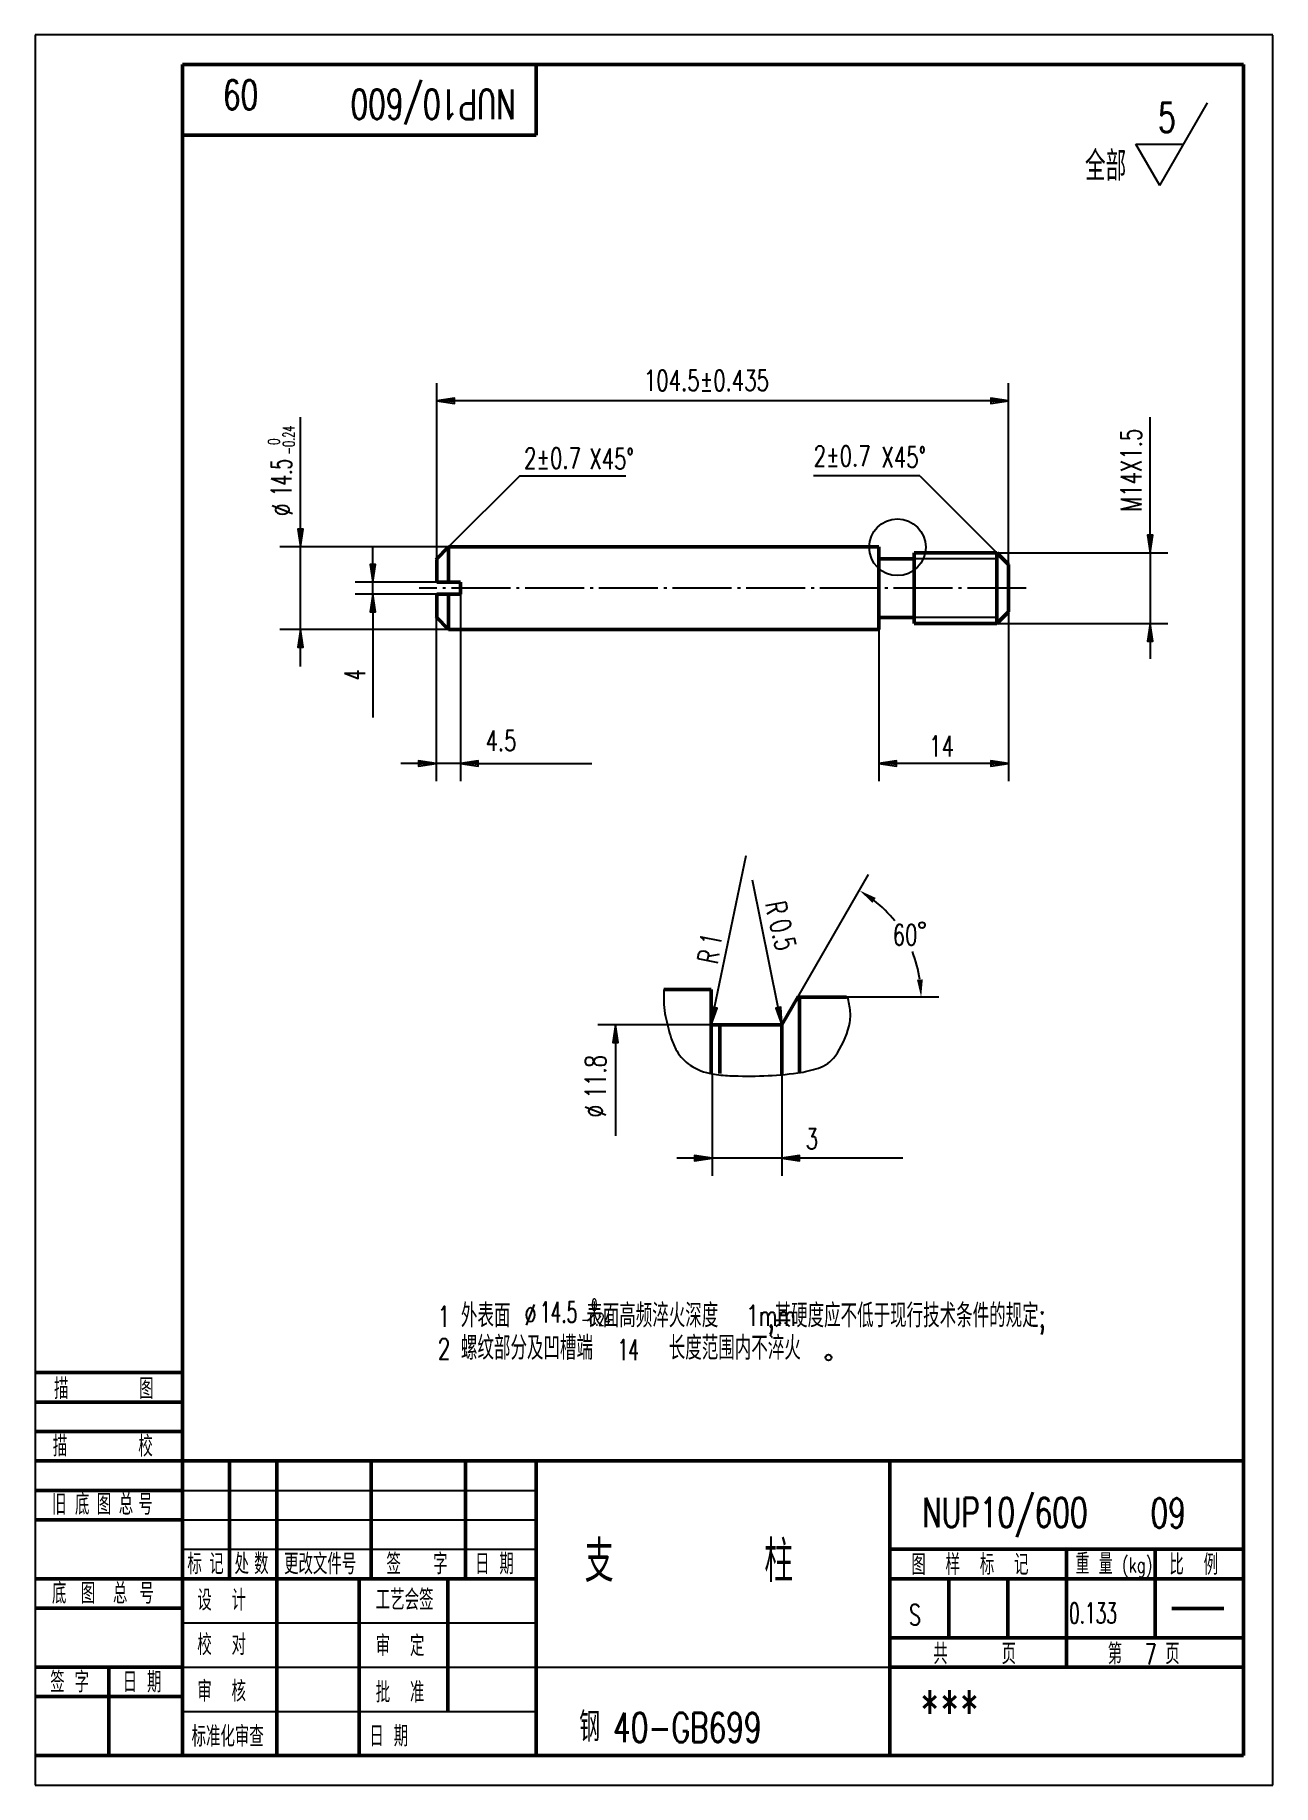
# Model space of a CAD drawing. Extents: x 0 to 210, y 0 to 297.
import ezdxf
from ezdxf.enums import TextEntityAlignment as Align

# ---------------------------------------------------------------- set-up
doc = ezdxf.new("R2010")
doc.units = 0
doc.header["$MEASUREMENT"] = 0
doc.linetypes.add('CENTER', pattern=[12.5, 10, -1, 0.5, -1])
doc.layers.get('0').update_dxf_attribs({"color": 6, "linetype": 'CONTINUOUS'})
doc.layers.get('DEFPOINTS').update_dxf_attribs({"linetype": 'CONTINUOUS'})
doc.layers.add('1', color=2, linetype='CONTINUOUS', lineweight=50)
for name, color, linetype in [('2', 6, 'CONTINUOUS'), ('3', 7, 'CENTER'), ('90', 7, 'CONTINUOUS')]:
    doc.layers.add(name, color=color, linetype=linetype)
doc.styles.add('HZ', font='SIMPLEX', dxfattribs={"width": 0.7, "bigfont": 'HZTXT'})
doc.dimstyles.get("Standard").update_dxf_attribs({"dimtxt": 0.18, "dimasz": 0.18, "dimexe": 0.18, "dimexo": 0.0625, "dimgap": 0.09, "dimtad": 0, "dimtih": 1, "dimtoh": 1, "dimdec": 4, "dimzin": 0, "dimdsep": 46, "dimtxsty": 'Standard', "dimcen": 0.09, "dimadec": 0, "dimazin": 0, "dimtfac": 1, "dimtdec": 4, "dimtofl": 0, "dimtmove": 0, "dimatfit": 3, "dimfxl": 0, "dimtolj": 1, "dimtzin": 0, "dimarcsym": 0})

# ---------------------------------------------------------------- blocks, each defined once
blk = doc.blocks.new('BLK', base_point=(1, 0))
for points in [[(0, 0), (1, 0), (0, 0.15), (0, -0.15), (1, 0)], [(0, 0.07), (0.5, 0), (0, -0.07)]]:
    blk.add_lwpolyline(points)
blk = doc.blocks.new('*D2')
at = {"color": 0, "linetype": 'ByBlock'}
for p, q in [((-92.91, 64.7), (-92.91, 94.64)), ((4.09, 63.82), (4.09, 94.64)), ((1.09, 91.64), (-89.91, 91.64))]:
    blk.add_line(p, q, dxfattribs=at)
at = {"layer": 'DEFPOINTS', "color": 0, "linetype": 'ByBlock'}
for p in [(-92.91, 91.64), (-92.91, 64.7), (4.09, 63.82)]:
    blk.add_point(p, dxfattribs=at)
at = {"color": 0, "linetype": 'ByBlock', "xscale": 3, "yscale": 3, "zscale": 3, "rotation": 180}
blk.add_blockref('BLK', (-92.91, 91.64), dxfattribs=at)
at = {"color": 0, "linetype": 'ByBlock', "xscale": 3, "yscale": 3, "zscale": 3}
blk.add_blockref('BLK', (4.09, 91.64), dxfattribs=at)
blk = doc.blocks.new('*D1')
at = {"color": 0, "linetype": 'ByBlock'}
for p, q in [((4.09, 55.82), (4.09, 27.09)), ((-17.91, 52.82), (-17.91, 27.09)), ((1.09, 30.09), (-14.91, 30.09))]:
    blk.add_line(p, q, dxfattribs=at)
at = {"layer": 'DEFPOINTS', "color": 0, "linetype": 'ByBlock'}
for p in [(4.09, 55.82), (-17.91, 52.82), (-17.91, 30.09)]:
    blk.add_point(p, dxfattribs=at)
at = {"color": 0, "linetype": 'ByBlock', "xscale": 3, "yscale": 3, "zscale": 3, "rotation": 180}
blk.add_blockref('BLK', (-17.91, 30.09), dxfattribs=at)
at = {"color": 0, "linetype": 'ByBlock', "xscale": 3, "yscale": 3, "zscale": 3}
blk.add_blockref('BLK', (4.09, 30.09), dxfattribs=at)
blk = doc.blocks.new('*D3')
at = {"color": 0, "linetype": 'ByBlock'}
blk.add_line((153.32, 133.69), (137.68, 133.69), dxfattribs=at)
for start, end in [(38.2203, 51.7797), (8.2203, 21.7797)]:
    blk.add_arc((129.39, 133.69), 20.93, start, end, dxfattribs=at)
for points in [[(142.06, 149.72), (142.62, 150.55), (139.86, 151.82)], [(149.61, 136.65), (150.6, 136.72), (150.32, 133.69)]]:
    blk.add_solid(points, dxfattribs=at)
at = {"layer": 'DEFPOINTS', "color": 0, "linetype": 'ByBlock'}
for p in [(141.41, 154.51), (129.39, 133.69), (129.39, 133.69), (137.68, 133.69)]:
    blk.add_point(p, dxfattribs=at)

msp = doc.modelspace()

# ---------------------------------------------------------------- linework, layer by layer
for p, q in [((70.15331, 210.11447), (41.54379, 210.11447)), ((70.15331, 196.11447), (41.54379, 196.11447))]:
    msp.add_line(p, q)
at = {"layer": '1'}
for p, q in [((25, 292), (25, 5)), ((205, 292), (25, 292)), ((85, 280), (85, 292)), ((205, 5), (205, 292)), ((25, 280), (85, 280)), ((70.15331, 210.11447), (68.03199, 207.99315)), ((68.15331, 204.11447), (68.15331, 207.99315)), ((70.15331, 210.11447), (143.15331, 210.11447)), ((70.15331, 204.11447), (70.15331, 210.11447)), ((143.15331, 210.11447), (143.15331, 196.11447)), ((149.15331, 208.11447), (143.15331, 208.11447)), ((149.15331, 209.11447), (149.15331, 197.11447)), ((163.15331, 209.11447), (149.15331, 209.11447)), ((163.15331, 209.11447), (165.15331, 207.11447)), ((163.15331, 209.11447), (163.15331, 209.11447)), ((163.15331, 197.11447), (163.15331, 209.11447)), ((165.15331, 199.11447), (165.15331, 207.11447)), ((72.15331, 204.11447), (68.15331, 204.11447)), ((68.15331, 198.23579), (68.15331, 202.11447)), ((72.15331, 202.11447), (68.15331, 202.11447)), ((70.15331, 196.11447), (70.15331, 202.11447)), ((72.15331, 202.11447), (72.15331, 204.11447)), ((163.15331, 197.11447), (165.15331, 199.11447)), ((70.15331, 196.11447), (68.03199, 198.23579)), ((143.15331, 196.11447), (70.15331, 196.11447)), ((149.15331, 198.11447), (143.15331, 198.11447)), ((163.15331, 197.11447), (149.15331, 197.11447)), ((106.68048, 134.99794), (114.68048, 134.99794)), ((114.68048, 134.99794), (114.68048, 120.72447)), ((126.68048, 128.99794), (129.46397, 133.81909)), ((129.3918, 133.69409), (137.68048, 133.69409)), ((129.68048, 133.69409), (129.68048, 120.9034)), ((114.68048, 128.99794), (126.68048, 128.99794)), ((116.18048, 128.99794), (116.18048, 120.72447)), ((126.68048, 128.99794), (126.68048, 120.5498)), ((0, 70), (25, 70)), ((0, 65), (25, 65)), ((0, 60), (25, 60)), ((0, 55), (25, 55)), ((25, 55), (205, 55)), ((33, 55), (33, 35)), ((41, 55), (41, 5)), ((57, 55), (57, 35)), ((73, 55), (73, 35)), ((85, 55), (85, 5)), ((145, 55), (145, 5)), ((0, 50), (25, 50)), ((0, 45), (25, 45)), ((145, 40), (205, 40)), ((175, 40), (175, 20)), ((190, 40), (190, 25)), ((0, 35), (25, 35)), ((25, 35), (85, 35)), ((55, 35), (55, 5)), ((70, 35), (70, 12.5)), ((145, 35), (205, 35)), ((155, 35), (155, 25)), ((165, 35), (165, 25)), ((0, 30), (25, 30)), ((192.82643, 29.93566), (201.63835, 29.93566)), ((145, 25), (205, 25)), ((0, 20), (25, 20)), ((12.5, 20), (12.5, 5)), ((145, 20), (205, 20)), ((0, 15), (25, 15)), ((0, 5), (205, 5))]:
    msp.add_line(p, q, dxfattribs=at)
at = {"layer": '2'}
for p, q in [((0, 297), (0, 0)), ((210, 297), (0, 297)), ((210, 0), (210, 297)), ((190.78964, 271.47208), (198.87254, 285.47208)), ((190.78964, 271.47208), (186.74818, 278.47208)), ((186.74818, 278.47208), (194.83109, 278.47208)), ((82.23206, 222.19323), (70.15331, 210.11447)), ((82.23206, 222.19323), (100.23206, 222.19323)), ((150.07455, 222.19323), (132.07455, 222.19323)), ((150.07455, 222.19323), (163.15331, 209.11447)), ((163.15331, 208.11447), (149.15331, 208.11447)), ((163.15331, 198.11447), (149.15331, 198.11447)), ((115.28639, 131.93612), (120.61254, 157.76362)), ((129.3918, 133.69409), (141.4102, 154.51057)), ((126.08392, 131.93803), (121.70172, 153.53522)), ((25, 50), (85, 50)), ((25, 45), (85, 45)), ((25, 40), (85, 40)), ((25, 27.5), (85, 27.5)), ((25, 20), (85, 20)), ((85, 20), (145, 20)), ((25, 12.5), (85, 12.5)), ((0, 0), (210, 0))]:
    msp.add_line(p, q, dxfattribs=at)
at = {"layer": '2', "linetype": 'ByBlock'}
for p, q in [((45.02779, 189.803), (45.02779, 232.12201)), ((189.18794, 212.11447), (189.18794, 232.12201)), ((57.32933, 202.11447), (57.32933, 210.11447)), ((163.15331, 209.11447), (192.18794, 209.11447)), ((189.18794, 209.11447), (189.18794, 191.11447)), ((68.15331, 204.11447), (54.32933, 204.11447)), ((68.15331, 202.11447), (54.32933, 202.11447)), ((72.15331, 202.11447), (72.15331, 170.38778)), ((57.32933, 199.11447), (57.32933, 181.16883)), ((68.03199, 198.23579), (68.03199, 170.38778)), ((163.15331, 197.11447), (192.18794, 197.11447)), ((72.15331, 173.38778), (62.03199, 173.38778)), ((75.15331, 173.38778), (94.45418, 173.38778)), ((114.68048, 128.99794), (95.4832, 128.99794)), ((98.4832, 125.99794), (98.4832, 110.16323)), ((114.87302, 120.68905), (114.87302, 103.37916)), ((126.68048, 120.5498), (126.68048, 103.37916)), ((147.20561, 106.37916), (108.87302, 106.37916))]:
    msp.add_line(p, q, dxfattribs=at)
at = {"layer": '2'}
msp.add_lwpolyline([(106.68048, 134.99794, 0.027307663), (106.69221, 132.43736, 0.034779249), (106.95041, 130.44255, 0.029438954), (107.93501, 126.69778, 0.049578104), (108.86358, 124.59045, 0.120796827), (111.16266, 122.14495, 0.101291509), (114.87302, 120.68905, 0.033673577), (117.86601, 120.37451, 0.017613208), (123.61489, 120.36206, 0.02655755), (129.39383, 120.86121, 0.042803947), (132.90609, 121.6644, 0.159538126), (135.70687, 123.69273, 0.096004068), (138.09628, 128.81885, 0.080664567), (138.30168, 131.26482, 0.05545568), (137.83072, 133.74037)], format="xyb", dxfattribs=at)
for centre, radius in [((146.29956, 210.05762), 4.80097), ((150.46316, 145.94305), 0.5), ((134.60304, 72.5426), 0.5)]:
    msp.add_circle(centre, radius, dxfattribs=at)
at = {"layer": '3'}
msp.add_line((168.15331, 203.11447), (65.15331, 203.11447), dxfattribs=at)

# ---------------------------------------------------------------- block references
at = {"layer": '2', "linetype": 'ByBlock', "xscale": 3, "yscale": 3, "zscale": 3}
for p, rotation in [((45.02779, 210.11447), 270), ((189.18794, 209.11447), 270), ((57.32933, 204.11447), 270), ((57.32933, 202.11447), 90), ((45.02779, 196.11447), 90), ((189.18794, 197.11447), 90), ((72.15331, 173.38778), 180), ((98.4832, 128.99794), 90), ((126.68048, 106.37916), 180)]:
    msp.add_blockref('BLK', p, dxfattribs=dict(at, rotation=rotation))
for p in [(68.03199, 173.38778), (114.87302, 106.37916)]:
    msp.add_blockref('BLK', p, dxfattribs=at)
at = {"layer": '2', "xscale": 3, "yscale": 3, "zscale": 3}
for p, rotation in [((114.68048, 128.99794), 258.3478034168009), ((126.68048, 128.99794), 281.4699304950794)]:
    msp.add_blockref('BLK', p, dxfattribs=dict(at, rotation=rotation))

# ---------------------------------------------------------------- texts
at = {"layer": '2', "style": 'HZ', "width": 0.7}
for s, height, rotation, p in [('09', 5, 180, (37.87525, 289.35319)), ('R ', 3.5, 280, (123.82215, 149.63513)), ('R', 3.5, 79, (115.7635, 139.17544))]:
    msp.add_text(s, height=height, rotation=rotation, dxfattribs=at).set_placement(p)
at = {"layer": '2', "style": 'HZ'}
for s, height, width, p in [('5', 5, 0.7, (190.51462, 280.50411)), ('全部', 5, 0.7, (178.10272, 272.26449)), ('X45%%d', 3.5, 0.7, (94.02385, 223.2993)), ('X45%%d', 3.5, 0.7, (143.58716, 223.58413)), ('60', 3.5, 0.7, (145.49426, 142.51162)), ('1', 3.5, 0.7, (68.33366, 77.7791)), ('  外表面      表面高频淬火深度    ,其硬度应不低于现行技术条件的规定;', 4, 0.7, (68.40872, 77.66728)), ('2', 3.5, 0.7, (68.33366, 72.25664)), ('  螺纹部分及凹槽端      长度范围内不淬火', 4, 0.7, (68.40872, 72.16728)), ('描', 3.5, 0.7, (3.22753, 65.50101)), ('图', 3.5, 0.7, (17.66888, 65.50101)), ('描', 3.5, 0.7, (3.03238, 55.74288)), ('校', 3.5, 0.7, (17.51876, 55.74288)), ('旧', 3.5, 0.7, (2.88226, 45.85964)), ('底', 3.5, 0.7, (6.78533, 45.85964)), ('图', 3.5, 0.7, (10.49324, 45.85964)), ('总', 3.5, 0.7, (14.20115, 45.85964)), ('号', 3.5, 0.7, (17.51876, 45.85964)), ('09', 5, 0.7, (189.2202, 43.66211)), ('支       柱', 7, 0.7, (93.23822, 34.45729)), ('标', 3.5, 0.7, (25.8503, 35.76194)), ('记', 3.5, 0.7, (29.55821, 35.76194)), ('处', 3.5, 0.7, (33.85158, 35.76194)), ('数', 3.5, 0.7, (37.16919, 35.76194)), ('更改文件号', 3.5, 0.7, (42.24318, 35.76194)), ('签   字', 3.5, 0.7, (59.61182, 35.76194)), ('日 期', 3.5, 0.7, (74.63862, 35.76194)), ('图  样  标  记', 3.5, 0.7, (148.64674, 35.65471)), ('重 量', 3.5, 0.666, (176.52363, 35.77982)), ('比  例', 3.5, 0.7, (192.42112, 35.65471)), ('底', 3.5, 0.7, (2.88226, 30.75777)), ('图', 3.5, 0.7, (7.7611, 30.75777)), ('总', 3.5, 0.7, (13.22539, 30.75777)), ('号', 3.5, 0.7, (17.71391, 30.75777)), ('设  计', 3.5, 0.7, (27.53162, 29.61396)), ('工艺会签', 3.5, 0.7, (57.79539, 29.68545)), ('S', 3.5, 0.666, (148.25643, 27.11188)), ('校  对', 3.5, 0.7, (27.53162, 22.05409)), ('审  定', 3.5, 0.7, (57.79539, 21.87537)), ('共     页', 3.5, 0.7, (152.38467, 20.49923)), ('第    页', 3.5, 0.7, (181.97291, 20.49923)), ('7', 3.5, 0.666, (188.25427, 20.45534)), ('签 字', 3.5, 0.7, (2.58203, 15.70952)), ('日 期', 3.5, 0.7, (14.87668, 15.70952)), ('审  核', 3.5, 0.7, (27.53162, 14.15465)), ('批  准', 3.5, 0.7, (57.79539, 13.97593)), ('钢', 5, 0.7, (92.33752, 7.36328)), ('40-GB699', 5, 0.7, (98.05893, 7.25905)), ('标准化审查', 3.5, 0.7, (26.55586, 6.48755)), ('日 期', 3.5, 0.7, (56.71454, 6.54117))]:
    msp.add_text(s, height=height, dxfattribs=dict(at, width=width)).set_placement(p)
at = {"layer": '2', "linetype": 'ByBlock', "style": 'HZ', "width": 0.7}
for p in [(43.70059, 215.38303), (96.82763, 113.31162)]:
    msp.add_text('%%c', height=3.5, rotation=90, dxfattribs=at).set_placement(p)
for s, p in [('%%c', (83.00627, 78.06122)), ('1mm', (120.64095, 77.91994))]:
    msp.add_text(s, height=3.5, dxfattribs=at).set_placement(p)
at = {"layer": '2', "style": 'HZ', "width": 0.761019}
msp.add_text('(kg)', height=2.5, dxfattribs=at).set_placement((184.3748, 36.08364), (189.53885, 36.08364), align=Align.FIT)
at = {"layer": '90', "style": 'HZ'}
for s, height, rotation, width, p in [('NUP10/600', 5, 180, 0.7, (81.56292, 287.7356)), ('-0.24', 2, 90, 0.6, (44.03416, 225.757)), ('M14X1.5', 3.5, 90, 0.7, (187.68582, 216.10602)), ('0', 2, 90, 0.6, (41.53416, 227.457)), ('14.5', 3.5, 90, 0.6, (43.53416, 218.757)), ('4', 3.5, 90, 0.6, (56.00626, 187.53161)), ('0.5', 3.5, 283.6361491, 0.7, (124.53875, 146.42446)), ('1', 3.5, 78.6744096, 0.7, (116.14745, 142.14265)), ('11.8', 3.5, 90, 0.7, (96.82763, 116.51957))]:
    msp.add_text(s, height=height, rotation=rotation, dxfattribs=dict(at, width=width)).set_placement(p)
for s, height, width, p in [('104.5%%p0.435', 3.5, 0.7, (103.2874, 236.63159)), ('2%%p0.7', 3.5, 0.7, (82.95057, 223.4235)), ('2%%p0.7', 3.5, 0.7, (132.08421, 223.79867)), ('4.5', 3.5, 0.7, (76.42134, 175.49114)), ('14', 3.5, 0.7, (151.67441, 174.53046)), ('3', 3.5, 0.7, (130.74324, 107.90309)), ('14.5', 3.5, 0.6, (85.67282, 78.51022)), ('0', 2, 0.6, (94.37282, 80.51022)), ('-0.24', 2, 0.6, (92.67282, 78.01022)), ('14', 3.5, 0.6, (98.85245, 72.12734)), ('NUP10/600', 5, 0.7, (150.51323, 43.74573)), ('0.133', 3.5, 0.6, (175.42225, 27.43868)), ('***', 7, 0.7, (150.09089, 9.08559))]:
    msp.add_text(s, height=height, dxfattribs=dict(at, width=width)).set_placement(p)

# ---------------------------------------------------------------- dimensions: what is measured, and where the dimension line sits
at = {"layer": '2'}
for base, p1, p2, picture, middle in [((68.15331, 234.9351), (165.15331, 207.11447), (68.15331, 207.99315), '*D2', (116.65331, 238.4351)), ((143.15331, 173.38778), (165.15331, 199.11447), (143.15331, 196.11447), '*D1', (154.15331, 176.88778))]:
    dim = msp.add_linear_dim(base=base, p1=p1, p2=p2, text=' ', dimstyle='Standard', dxfattribs=at)
    dim.commit()
    dim.dimension.update_dxf_attribs({"geometry": picture, "text_midpoint": middle, "insert": (161.06149, 143.29799)})
dim = msp.add_angular_dim_2l(base=(147.98622, 143.29799), line1=((129.3918, 133.69409), (141.4102, 154.51057)), line2=((129.3918, 133.69409), (137.68048, 133.69409)), text=' ', dimstyle='Standard', dxfattribs=at)
dim.commit()
dim.dimension.update_dxf_attribs({"geometry": '*D3', "text_midpoint": (147.5161, 144.15816)})

doc.saveas('drawing.dxf')
